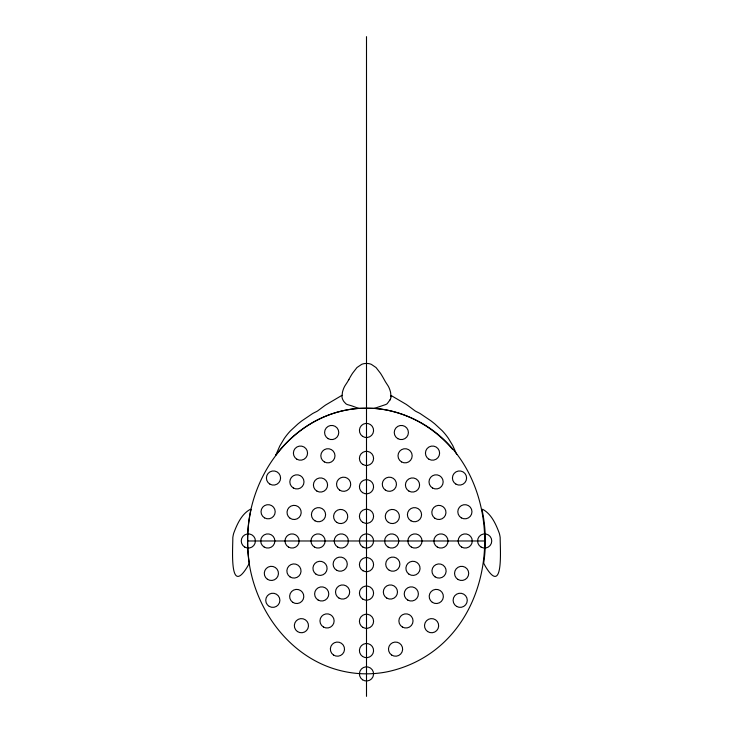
<?xml version="1.0" encoding="UTF-8"?>
<svg xmlns="http://www.w3.org/2000/svg" width="733" height="733" viewBox="0 0 733 733"><rect width="100%" height="100%" fill="white"/><g stroke="black" fill="none" stroke-linecap="round" stroke-linejoin="round"><path stroke-width="1.1" d="M247.644 540.981C246.673 482.626 285.778 422.382 344.876 410.333A106.606 106.606 0 0 1 388.133 410.333C516.893 439.012 516.893 642.942 388.124 671.62A106.606 106.606 0 0 1 344.867 671.62C285.778 659.572 246.673 599.328 247.644 540.981A147.709 147.709 0 0 1 251.025 509.481A1.576 1.576 0 0 0 250.32 509.325C241.624 513.943 236.997 524.342 233.69 533.294A31.601 31.601 0 0 0 232.81 537.71C232.993 546.974 229.026 595.599 246.6 568.029A54.572 54.572 0 0 0 248.689 564.383L249.312 563.164A148.112 148.112 0 0 1 247.644 540.981L485.356 540.981A148.112 148.112 0 0 1 483.688 563.164L484.311 564.383A54.572 54.572 0 0 0 486.4 568.029C503.974 595.599 500.007 546.974 500.19 537.71A31.601 31.601 0 0 0 499.31 533.294C496.003 524.333 491.376 513.943 482.68 509.316A1.576 1.576 0 0 0 481.975 509.481A147.709 147.709 0 0 1 485.356 540.981M374.316 408.409L385.485 404.625A6.267 6.267 0 0 0 387.198 403.681L390.268 399.549A8.567 8.567 0 0 0 391.001 396.764L390.607 392.494A26.021 26.021 0 0 0 389.333 388.435L389.141 387.977A19.351 19.351 0 0 0 388.124 385.952L385.943 382.589A28.715 28.715 0 0 1 385.274 381.517L382.938 377.339A93.687 93.687 0 0 0 380.509 373.317L376.038 367.545L371.356 364.365A12.04 12.04 0 0 0 367.819 363.504L365.181 363.495A12.04 12.04 0 0 0 361.644 364.365L356.962 367.545L352.491 373.317A93.687 93.687 0 0 0 350.062 377.339L347.717 381.517A28.715 28.715 0 0 1 347.057 382.589L345.087 385.595A19.718 19.718 0 0 0 343.859 387.977L343.667 388.435A26.021 26.021 0 0 0 342.403 392.494L341.999 396.745A8.567 8.567 0 0 0 342.595 399.238L343.346 400.722A16.373 16.373 0 0 0 343.869 401.556L345.802 403.681A6.267 6.267 0 0 0 347.515 404.625L350.072 405.358A55.818 55.818 0 0 1 352.106 405.963L358.684 408.409L374.316 408.409A107.091 107.091 0 0 1 390.735 410.911C414.86 416.5 436.639 430.583 452.609 449.393M391.001 396.764L391.028 395.463L405.981 404.231A91.634 91.634 0 0 1 410.132 407.209L415.08 410.892A16.273 16.273 0 0 0 416.087 411.479L418.176 412.514A45.455 45.455 0 0 1 420.156 413.559L430.912 420.824A160.408 160.408 0 0 1 434.843 423.931L442.246 430.757A64.678 64.678 0 0 1 448.385 438.325L452.774 445.6L456.732 454.497M390.396 399.247L390.121 399.861M348.651 379.877L348.899 379.419M341.981 395.334L325.553 405.056A90.791 90.791 0 0 0 322.575 407.236L317.609 410.947A16.273 16.273 0 0 1 316.592 411.534L314.503 412.569A45.455 45.455 0 0 0 312.533 413.614L301.785 420.898A160.325 160.325 0 0 0 297.845 424.022L290.378 430.931A64.669 64.669 0 0 0 284.184 438.627L279.777 446.021L275.819 455.092C292.119 433.487 315.666 417.095 342.155 410.938A107.1 107.1 0 0 1 358.684 408.409M366.5 36.65L366.5 696.35M362.533 436.327A7.083 7.083 0 0 0 373.564 430.967A7.083 7.083 0 0 0 363.403 424.095A7.083 7.083 0 0 0 362.533 436.327M362.954 464.539A7.083 7.083 0 0 0 373.583 458.4A7.083 7.083 0 0 0 362.954 452.27A7.083 7.083 0 0 0 362.954 464.539M362.533 492.613A7.083 7.083 0 0 0 373.564 487.253A7.083 7.083 0 0 0 363.403 480.381A7.083 7.083 0 0 0 362.533 492.613M362.954 522.427A7.083 7.083 0 0 0 373.583 516.289A7.083 7.083 0 0 0 362.954 510.159A7.083 7.083 0 0 0 362.954 522.427M362.954 570.76A7.083 7.083 0 0 0 373.583 564.63A7.083 7.083 0 0 0 362.954 558.491A7.083 7.083 0 0 0 362.954 570.76M362.954 599.246A7.083 7.083 0 0 0 373.583 593.116A7.083 7.083 0 0 0 362.954 586.986A7.083 7.083 0 0 0 362.954 599.246M362.954 627.421A7.083 7.083 0 0 0 373.583 621.291A7.083 7.083 0 0 0 362.954 615.152A7.083 7.083 0 0 0 362.954 627.421M362.533 656.456A7.083 7.083 0 0 0 373.564 651.096A7.083 7.083 0 0 0 363.403 644.215A7.083 7.083 0 0 0 362.533 656.456M362.533 679.775A7.083 7.083 0 0 0 373.564 674.415A7.083 7.083 0 0 0 363.403 667.543A7.083 7.083 0 0 0 362.533 679.775M328.127 438.646A7.083 7.083 0 0 0 338.756 432.507A7.083 7.083 0 0 0 328.127 426.377A7.083 7.083 0 0 0 328.127 438.646M324.371 461.918A7.083 7.083 0 0 0 334.99 455.779A7.083 7.083 0 0 0 324.371 449.65A7.083 7.083 0 0 0 324.371 461.918M296.938 459.252A7.083 7.083 0 0 0 307.558 453.113A7.083 7.083 0 0 0 296.938 446.983A7.083 7.083 0 0 0 296.938 459.252M269.946 484.156A7.083 7.083 0 0 0 280.574 478.026A7.083 7.083 0 0 0 269.946 471.887A7.083 7.083 0 0 0 269.946 484.156M293.374 488.013A7.083 7.083 0 0 0 304.003 481.883A7.083 7.083 0 0 0 293.374 475.744A7.083 7.083 0 0 0 293.374 488.013M316.949 491.128A7.083 7.083 0 0 0 327.578 484.999A7.083 7.083 0 0 0 316.949 478.86A7.083 7.083 0 0 0 316.949 491.128M339.654 490.12A7.083 7.083 0 0 0 350.695 484.76A7.083 7.083 0 0 0 340.533 477.879A7.083 7.083 0 0 0 339.654 490.12M336.694 522.363A7.083 7.083 0 0 0 347.726 517.003A7.083 7.083 0 0 0 337.565 510.131A7.083 7.083 0 0 0 336.694 522.363M314.97 520.824A7.083 7.083 0 0 0 325.599 514.694A7.083 7.083 0 0 0 314.97 508.555A7.083 7.083 0 0 0 314.97 520.824M290.131 518.295A7.083 7.083 0 0 0 301.171 512.935A7.083 7.083 0 0 0 291.01 506.063A7.083 7.083 0 0 0 290.131 518.295M264.567 517.883A7.083 7.083 0 0 0 275.196 511.753A7.083 7.083 0 0 0 264.567 505.614A7.083 7.083 0 0 0 264.567 517.883M362.954 547.111A7.083 7.083 0 0 0 373.583 540.981A7.083 7.083 0 0 0 362.954 534.843A7.083 7.083 0 0 0 362.954 547.111M337.757 547.111A7.083 7.083 0 0 0 348.386 540.981A7.083 7.083 0 0 0 337.757 534.843A7.083 7.083 0 0 0 337.757 547.111M314.512 547.111A7.083 7.083 0 0 0 325.131 540.981A7.083 7.083 0 0 0 314.512 534.843A7.083 7.083 0 0 0 314.512 547.111M288.536 547.111A7.083 7.083 0 0 0 299.156 540.981A7.083 7.083 0 0 0 288.536 534.843A7.083 7.083 0 0 0 288.536 547.111M264.246 547.111A7.083 7.083 0 0 0 274.875 540.981A7.083 7.083 0 0 0 264.246 534.843A7.083 7.083 0 0 0 264.246 547.111M244.785 547.111A7.083 7.083 0 0 0 255.414 540.981A7.083 7.083 0 0 0 244.785 534.843A7.083 7.083 0 0 0 244.785 547.111M336.658 570.283A7.083 7.083 0 0 0 347.277 564.144A7.083 7.083 0 0 0 336.658 558.015A7.083 7.083 0 0 0 336.658 570.283M316.051 574.214A7.083 7.083 0 0 0 327.083 568.854A7.083 7.083 0 0 0 316.922 561.982A7.083 7.083 0 0 0 316.051 574.214M289.984 576.862A7.083 7.083 0 0 0 301.016 571.502A7.083 7.083 0 0 0 290.864 564.621A7.083 7.083 0 0 0 289.984 576.862M267.408 579.262A7.083 7.083 0 0 0 278.439 573.902A7.083 7.083 0 0 0 268.278 567.021A7.083 7.083 0 0 0 267.408 579.262M269.277 606.429A7.083 7.083 0 0 0 279.896 600.3A7.083 7.083 0 0 0 269.277 594.17A7.083 7.083 0 0 0 269.277 606.429M292.751 602.324A7.083 7.083 0 0 0 303.783 596.964A7.083 7.083 0 0 0 293.621 590.083A7.083 7.083 0 0 0 292.751 602.324M318.159 600.07A7.083 7.083 0 0 0 328.778 593.932A7.083 7.083 0 0 0 318.159 587.802A7.083 7.083 0 0 0 318.159 600.07M339.058 598.146A7.083 7.083 0 0 0 349.678 592.007A7.083 7.083 0 0 0 339.058 585.878A7.083 7.083 0 0 0 339.058 598.146M323.5 627.054A7.083 7.083 0 0 0 334.129 620.915A7.083 7.083 0 0 0 323.5 614.785A7.083 7.083 0 0 0 323.5 627.054M297.442 631.544A7.083 7.083 0 0 0 308.474 626.184A7.083 7.083 0 0 0 298.322 619.312A7.083 7.083 0 0 0 297.442 631.544M333.469 655A7.083 7.083 0 0 0 344.501 649.64A7.083 7.083 0 0 0 334.34 642.768A7.083 7.083 0 0 0 333.469 655M397.79 438.646A7.083 7.083 0 0 0 408.409 432.507A7.083 7.083 0 0 0 397.79 426.377A7.083 7.083 0 0 0 397.79 438.646M401.547 461.918A7.083 7.083 0 0 0 412.175 455.779A7.083 7.083 0 0 0 401.547 449.65A7.083 7.083 0 0 0 401.547 461.918M428.979 459.252A7.083 7.083 0 0 0 439.608 453.113A7.083 7.083 0 0 0 428.979 446.983A7.083 7.083 0 0 0 428.979 459.252M455.972 484.156A7.083 7.083 0 0 0 466.591 478.026A7.083 7.083 0 0 0 455.972 471.887A7.083 7.083 0 0 0 455.972 484.156M432.543 488.013A7.083 7.083 0 0 0 443.163 481.883A7.083 7.083 0 0 0 432.543 475.744A7.083 7.083 0 0 0 432.543 488.013M408.968 491.128A7.083 7.083 0 0 0 419.588 484.999A7.083 7.083 0 0 0 408.968 478.86A7.083 7.083 0 0 0 408.968 491.128M385.402 490.12A7.083 7.083 0 0 0 396.434 484.76A7.083 7.083 0 0 0 386.282 477.879A7.083 7.083 0 0 0 385.402 490.12M388.371 522.363A7.083 7.083 0 0 0 399.403 517.003A7.083 7.083 0 0 0 389.241 510.131A7.083 7.083 0 0 0 388.371 522.363M410.947 520.824A7.083 7.083 0 0 0 421.567 514.694A7.083 7.083 0 0 0 410.947 508.555A7.083 7.083 0 0 0 410.947 520.824M434.926 518.295A7.083 7.083 0 0 0 445.957 512.935A7.083 7.083 0 0 0 435.805 506.063A7.083 7.083 0 0 0 434.926 518.295M461.35 517.883A7.083 7.083 0 0 0 471.97 511.753A7.083 7.083 0 0 0 461.35 505.614A7.083 7.083 0 0 0 461.35 517.883M388.16 547.111A7.083 7.083 0 0 0 398.779 540.981A7.083 7.083 0 0 0 388.16 534.843A7.083 7.083 0 0 0 388.16 547.111M411.405 547.111A7.083 7.083 0 0 0 422.034 540.981A7.083 7.083 0 0 0 411.405 534.843A7.083 7.083 0 0 0 411.405 547.111M437.381 547.111A7.083 7.083 0 0 0 448.01 540.981A7.083 7.083 0 0 0 437.381 534.843A7.083 7.083 0 0 0 437.381 547.111M461.671 547.111A7.083 7.083 0 0 0 472.29 540.981A7.083 7.083 0 0 0 461.671 534.843A7.083 7.083 0 0 0 461.671 547.111M481.132 547.111A7.083 7.083 0 0 0 491.751 540.981A7.083 7.083 0 0 0 481.132 534.843A7.083 7.083 0 0 0 481.132 547.111M389.26 570.283A7.083 7.083 0 0 0 399.888 564.144A7.083 7.083 0 0 0 389.26 558.015A7.083 7.083 0 0 0 389.26 570.283M409.014 574.214A7.083 7.083 0 0 0 420.046 568.854A7.083 7.083 0 0 0 409.884 561.982A7.083 7.083 0 0 0 409.014 574.214M435.072 576.862A7.083 7.083 0 0 0 446.113 571.502A7.083 7.083 0 0 0 435.952 564.621A7.083 7.083 0 0 0 435.072 576.862M458.088 579.528A7.083 7.083 0 0 0 468.708 573.398A7.083 7.083 0 0 0 458.088 567.26A7.083 7.083 0 0 0 458.088 579.528M456.641 606.429A7.083 7.083 0 0 0 467.269 600.3A7.083 7.083 0 0 0 456.641 594.17A7.083 7.083 0 0 0 456.641 606.429M432.314 602.324A7.083 7.083 0 0 0 443.346 596.964A7.083 7.083 0 0 0 433.185 590.083A7.083 7.083 0 0 0 432.314 602.324M407.759 600.07A7.083 7.083 0 0 0 418.387 593.932A7.083 7.083 0 0 0 407.759 587.802A7.083 7.083 0 0 0 407.759 600.07M386.859 598.146A7.083 7.083 0 0 0 397.488 592.007A7.083 7.083 0 0 0 386.859 585.878A7.083 7.083 0 0 0 386.859 598.146M402.417 627.054A7.083 7.083 0 0 0 413.036 620.915A7.083 7.083 0 0 0 402.417 614.785A7.083 7.083 0 0 0 402.417 627.054M427.614 631.544A7.083 7.083 0 0 0 438.655 626.184A7.083 7.083 0 0 0 428.493 619.312A7.083 7.083 0 0 0 427.614 631.544M391.596 655A7.083 7.083 0 0 0 402.628 649.64A7.083 7.083 0 0 0 392.467 642.768A7.083 7.083 0 0 0 391.596 655"/></g></svg>
